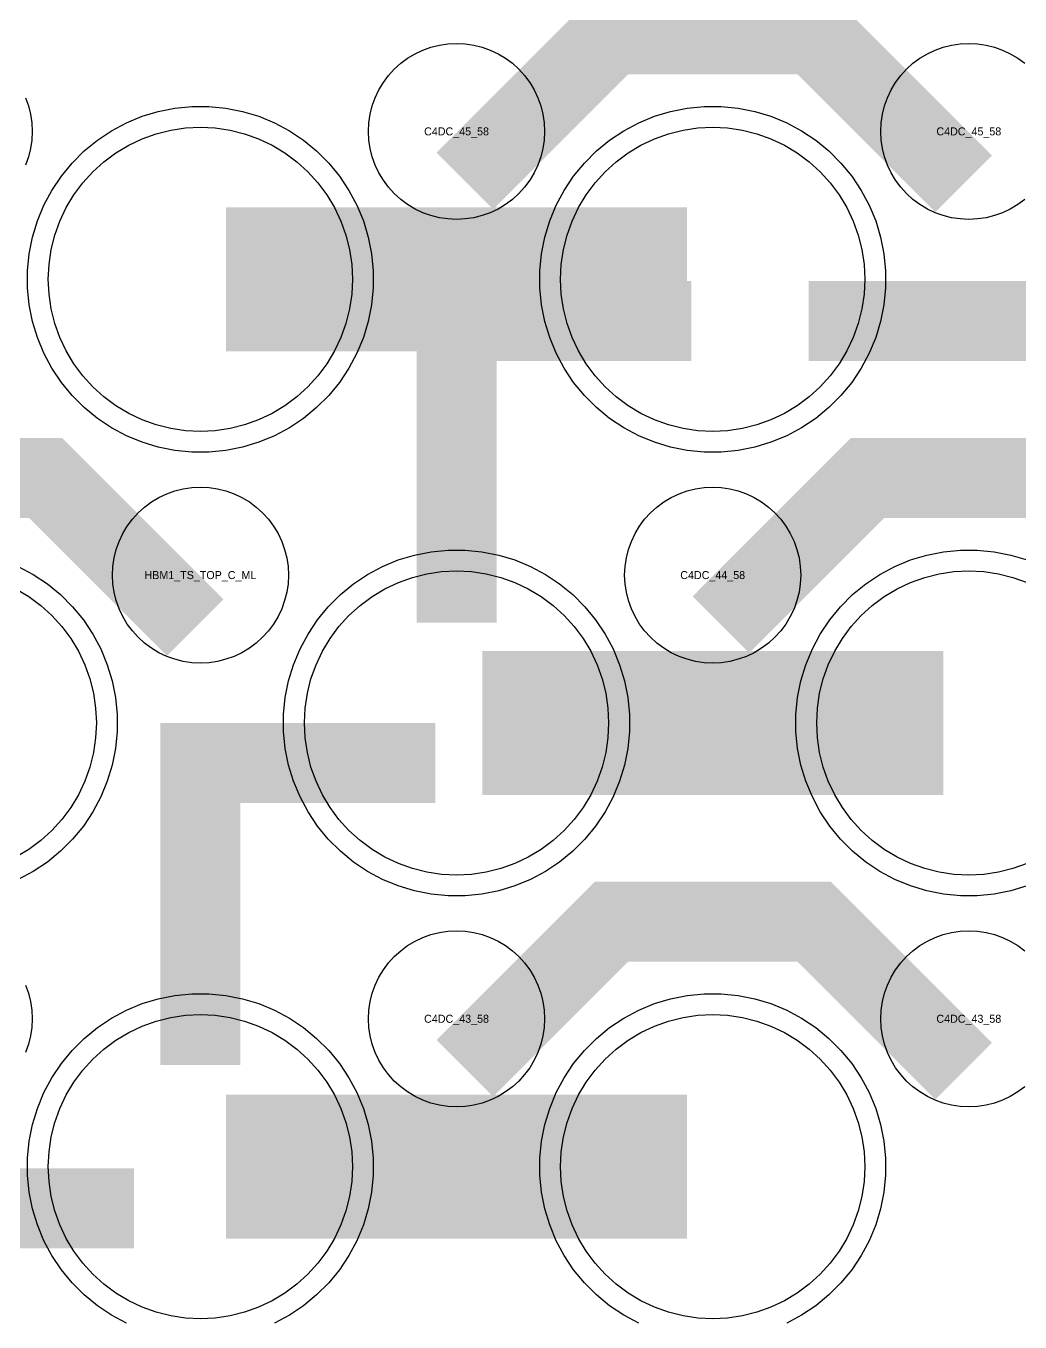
# Model space of a CAD drawing. Extents: x -11880 to 11880, y -14992 to 14992.
# Drawn here: x 6425.5 to 6736, y -8929.8 to -8525.1 of the extents above; entities that cross this region are included whole.
import ezdxf
from ezdxf.enums import TextEntityAlignment as Align

# ---------------------------------------------------------------- set-up
doc = ezdxf.new("R2010")
doc.units = 0
doc.header["$MEASUREMENT"] = 0
for name, color, linetype in [('GDS_775_DT_237', 138, 'CONTINUOUS'), ('RDL1_FS', 34, 'CONTINUOUS'), ('RDL_BS', 160, 'CONTINUOUS')]:
    doc.layers.add(name, color=color, linetype=linetype)

msp = doc.modelspace()

# ---------------------------------------------------------------- linework, layer by layer
at = {"layer": 'RDL1_FS', "color": 241, "true_color": 0xf7abae}
for points in [[(6480, -8651.689), (6475.343, -8651.46), (6470.732, -8650.776), (6466.209, -8649.644), (6461.819, -8648.072), (6457.605, -8646.08), (6453.605, -8643.682), (6449.86, -8640.904), (6446.406, -8637.774), (6443.276, -8634.32), (6440.498, -8630.575), (6438.1, -8626.575), (6436.108, -8622.361), (6434.536, -8617.971), (6433.404, -8613.448), (6432.72, -8608.837), (6432.491, -8604.18), (6432.72, -8599.523), (6433.404, -8594.912), (6434.536, -8590.389), (6436.108, -8585.999), (6438.1, -8581.785), (6440.498, -8577.785), (6443.276, -8574.04), (6446.406, -8570.586), (6449.86, -8567.456), (6453.605, -8564.678), (6457.605, -8562.28), (6461.819, -8560.288), (6466.209, -8558.716), (6470.732, -8557.584), (6475.343, -8556.9), (6480, -8556.671), (6484.657, -8556.9), (6489.268, -8557.584), (6493.791, -8558.716), (6498.181, -8560.288), (6502.395, -8562.28), (6506.395, -8564.678), (6510.14, -8567.456), (6513.594, -8570.586), (6516.724, -8574.04), (6519.502, -8577.785), (6521.9, -8581.785), (6523.892, -8585.999), (6525.464, -8590.389), (6526.596, -8594.912), (6527.28, -8599.523), (6527.509, -8604.18), (6527.28, -8608.837), (6526.596, -8613.448), (6525.464, -8617.971), (6523.892, -8622.361), (6521.9, -8626.575), (6519.502, -8630.575), (6516.724, -8634.32), (6513.594, -8637.774), (6510.14, -8640.904), (6506.395, -8643.682), (6502.395, -8646.08), (6498.181, -8648.072), (6493.791, -8649.644), (6489.268, -8650.776), (6484.657, -8651.46)], [(6640, -8651.689), (6635.343, -8651.46), (6630.732, -8650.776), (6626.209, -8649.644), (6621.819, -8648.072), (6617.605, -8646.08), (6613.605, -8643.682), (6609.86, -8640.904), (6606.406, -8637.774), (6603.276, -8634.32), (6600.498, -8630.575), (6598.1, -8626.575), (6596.108, -8622.361), (6594.536, -8617.971), (6593.404, -8613.448), (6592.72, -8608.837), (6592.491, -8604.18), (6592.72, -8599.523), (6593.404, -8594.912), (6594.536, -8590.389), (6596.108, -8585.999), (6598.1, -8581.785), (6600.498, -8577.785), (6603.276, -8574.04), (6606.406, -8570.586), (6609.86, -8567.456), (6613.605, -8564.678), (6617.605, -8562.28), (6621.819, -8560.288), (6626.209, -8558.716), (6630.732, -8557.584), (6635.343, -8556.9), (6640, -8556.671), (6644.657, -8556.9), (6649.268, -8557.584), (6653.791, -8558.716), (6658.181, -8560.288), (6662.395, -8562.28), (6666.395, -8564.678), (6670.14, -8567.456), (6673.594, -8570.586), (6676.724, -8574.04), (6679.502, -8577.785), (6681.9, -8581.785), (6683.892, -8585.999), (6685.464, -8590.389), (6686.596, -8594.912), (6687.28, -8599.523), (6687.509, -8604.18), (6687.28, -8608.837), (6686.596, -8613.448), (6685.464, -8617.971), (6683.892, -8622.361), (6681.9, -8626.575), (6679.502, -8630.575), (6676.724, -8634.32), (6673.594, -8637.774), (6670.14, -8640.904), (6666.395, -8643.682), (6662.395, -8646.08), (6658.181, -8648.072), (6653.791, -8649.644), (6649.268, -8650.776), (6644.657, -8651.46)], [(6560, -8790.254), (6555.343, -8790.025), (6550.732, -8789.341), (6546.209, -8788.209), (6541.819, -8786.637), (6537.605, -8784.645), (6533.605, -8782.247), (6529.86, -8779.469), (6526.406, -8776.339), (6523.276, -8772.885), (6520.498, -8769.14), (6518.1, -8765.14), (6516.108, -8760.926), (6514.536, -8756.536), (6513.404, -8752.013), (6512.72, -8747.402), (6512.491, -8742.745), (6512.72, -8738.088), (6513.404, -8733.477), (6514.536, -8728.954), (6516.108, -8724.564), (6518.1, -8720.35), (6520.498, -8716.35), (6523.276, -8712.605), (6526.406, -8709.151), (6529.86, -8706.021), (6533.605, -8703.243), (6537.605, -8700.845), (6541.819, -8698.853), (6546.209, -8697.281), (6550.732, -8696.149), (6555.343, -8695.465), (6560, -8695.236), (6564.657, -8695.465), (6569.268, -8696.149), (6573.791, -8697.281), (6578.181, -8698.853), (6582.395, -8700.845), (6586.395, -8703.243), (6590.14, -8706.021), (6593.594, -8709.151), (6596.724, -8712.605), (6599.502, -8716.35), (6601.9, -8720.35), (6603.892, -8724.564), (6605.464, -8728.954), (6606.596, -8733.477), (6607.28, -8738.088), (6607.509, -8742.745), (6607.28, -8747.402), (6606.596, -8752.013), (6605.464, -8756.536), (6603.892, -8760.926), (6601.9, -8765.14), (6599.502, -8769.14), (6596.724, -8772.885), (6593.594, -8776.339), (6590.14, -8779.469), (6586.395, -8782.247), (6582.395, -8784.645), (6578.181, -8786.637), (6573.791, -8788.209), (6569.268, -8789.341), (6564.657, -8790.025)], [(6480, -8928.819), (6475.343, -8928.59), (6470.732, -8927.906), (6466.209, -8926.774), (6461.819, -8925.202), (6457.605, -8923.21), (6453.605, -8920.812), (6449.86, -8918.034), (6446.406, -8914.904), (6443.276, -8911.45), (6440.498, -8907.705), (6438.1, -8903.705), (6436.108, -8899.491), (6434.536, -8895.101), (6433.404, -8890.578), (6432.72, -8885.967), (6432.491, -8881.31), (6432.72, -8876.653), (6433.404, -8872.042), (6434.536, -8867.519), (6436.108, -8863.129), (6438.1, -8858.915), (6440.498, -8854.915), (6443.276, -8851.17), (6446.406, -8847.716), (6449.86, -8844.586), (6453.605, -8841.808), (6457.605, -8839.41), (6461.819, -8837.418), (6466.209, -8835.846), (6470.732, -8834.714), (6475.343, -8834.03), (6480, -8833.801), (6484.657, -8834.03), (6489.268, -8834.714), (6493.791, -8835.846), (6498.181, -8837.418), (6502.395, -8839.41), (6506.395, -8841.808), (6510.14, -8844.586), (6513.594, -8847.716), (6516.724, -8851.17), (6519.502, -8854.915), (6521.9, -8858.915), (6523.892, -8863.129), (6525.464, -8867.519), (6526.596, -8872.042), (6527.28, -8876.653), (6527.509, -8881.31), (6527.28, -8885.967), (6526.596, -8890.578), (6525.464, -8895.101), (6523.892, -8899.491), (6521.9, -8903.705), (6519.502, -8907.705), (6516.724, -8911.45), (6513.594, -8914.904), (6510.14, -8918.034), (6506.395, -8920.812), (6502.395, -8923.21), (6498.181, -8925.202), (6493.791, -8926.774), (6489.268, -8927.906), (6484.657, -8928.59)], [(6640, -8928.819), (6635.343, -8928.59), (6630.732, -8927.906), (6626.209, -8926.774), (6621.819, -8925.202), (6617.605, -8923.21), (6613.605, -8920.812), (6609.86, -8918.034), (6606.406, -8914.904), (6603.276, -8911.45), (6600.498, -8907.705), (6598.1, -8903.705), (6596.108, -8899.491), (6594.536, -8895.101), (6593.404, -8890.578), (6592.72, -8885.967), (6592.491, -8881.31), (6592.72, -8876.653), (6593.404, -8872.042), (6594.536, -8867.519), (6596.108, -8863.129), (6598.1, -8858.915), (6600.498, -8854.915), (6603.276, -8851.17), (6606.406, -8847.716), (6609.86, -8844.586), (6613.605, -8841.808), (6617.605, -8839.41), (6621.819, -8837.418), (6626.209, -8835.846), (6630.732, -8834.714), (6635.343, -8834.03), (6640, -8833.801), (6644.657, -8834.03), (6649.268, -8834.714), (6653.791, -8835.846), (6658.181, -8837.418), (6662.395, -8839.41), (6666.395, -8841.808), (6670.14, -8844.586), (6673.594, -8847.716), (6676.724, -8851.17), (6679.502, -8854.915), (6681.9, -8858.915), (6683.892, -8863.129), (6685.464, -8867.519), (6686.596, -8872.042), (6687.28, -8876.653), (6687.509, -8881.31), (6687.28, -8885.967), (6686.596, -8890.578), (6685.464, -8895.101), (6683.892, -8899.491), (6681.9, -8903.705), (6679.502, -8907.705), (6676.724, -8911.45), (6673.594, -8914.904), (6670.14, -8918.034), (6666.395, -8920.812), (6662.395, -8923.21), (6658.181, -8925.202), (6653.791, -8926.774), (6649.268, -8927.906), (6644.657, -8928.59)]]:
    msp.add_lwpolyline(points, close=True, dxfattribs=at)
for points in [[(6488.002, -8604.18, 45, 45, 0), (6560.002, -8604.18, 45, 45, 0)], [(6560.002, -8604.18, 45, 45, 0), (6632.002, -8604.18, 45, 45, 0)], [(6568.002, -8742.745, 45, 45, 0), (6640.002, -8742.745, 45, 45, 0)], [(6640.002, -8742.745, 45, 45, 0), (6712.002, -8742.745, 45, 45, 0)], [(6488.002, -8881.31, 45, 45, 0), (6560.002, -8881.31, 45, 45, 0)], [(6560.002, -8881.31, 45, 45, 0), (6632.002, -8881.31, 45, 45, 0)]]:
    msp.add_lwpolyline(points, format="xyseb", dxfattribs=at)
msp.add_lwpolyline([(6738.181, -8786.637), (6733.791, -8788.209), (6729.268, -8789.341), (6724.657, -8790.025), (6720, -8790.254), (6715.343, -8790.025), (6710.732, -8789.341), (6706.209, -8788.209), (6701.819, -8786.637), (6697.605, -8784.645), (6693.605, -8782.247), (6689.86, -8779.469), (6686.406, -8776.339), (6683.276, -8772.885), (6680.498, -8769.14), (6678.1, -8765.14), (6676.108, -8760.926), (6674.536, -8756.536), (6673.404, -8752.013), (6672.72, -8747.402), (6672.491, -8742.745), (6672.72, -8738.088), (6673.404, -8733.477), (6674.536, -8728.954), (6676.108, -8724.564), (6678.1, -8720.35), (6680.498, -8716.35), (6683.276, -8712.605), (6686.406, -8709.151), (6689.86, -8706.021), (6693.605, -8703.243), (6697.605, -8700.845), (6701.819, -8698.853), (6706.209, -8697.281), (6710.732, -8696.149), (6715.343, -8695.465), (6720, -8695.236), (6724.657, -8695.465), (6729.268, -8696.149), (6733.791, -8697.281), (6738.181, -8698.853)], dxfattribs=at)
at = {"layer": 'RDL1_FS'}
msp.add_lwpolyline([(6422.395, -8700.845), (6426.395, -8703.243), (6430.14, -8706.021), (6433.594, -8709.151), (6436.724, -8712.605), (6439.502, -8716.35), (6441.9, -8720.35), (6443.892, -8724.564), (6445.464, -8728.954), (6446.596, -8733.477), (6447.28, -8738.088), (6447.509, -8742.745), (6447.28, -8747.402), (6446.596, -8752.013), (6445.464, -8756.536), (6443.892, -8760.926), (6441.9, -8765.14), (6439.502, -8769.14), (6436.724, -8772.885), (6433.594, -8776.339), (6430.14, -8779.469), (6426.395, -8782.247), (6422.395, -8784.645)], dxfattribs=at)
at = {"layer": 'RDL_BS'}
for points in [[(6562.562, -8573.494, 25, 25, 0), (6608.377, -8527.679, 25, 25, 0), (6641.93, -8527.679, 25, 25, 0)], [(6718.401, -8574.393, 25, 25, 0), (6671.687, -8527.679, 25, 25, 0), (6641.929, -8527.679, 25, 25, 0)], [(6478.401, -8712.958, 25, 25, 0), (6431.687, -8666.244, 25, 25, 0), (6401.929, -8666.244, 25, 25, 0)], [(6642.562, -8712.059, 25, 25, 0), (6688.377, -8666.244, 25, 25, 0), (6721.93, -8666.244, 25, 25, 0)], [(6798.401, -8712.958, 25, 25, 0), (6751.687, -8666.244, 25, 25, 0), (6721.929, -8666.244, 25, 25, 0)], [(6562.562, -8850.624, 25, 25, 0), (6608.377, -8804.809, 25, 25, 0), (6641.93, -8804.809, 25, 25, 0)], [(6718.401, -8851.523, 25, 25, 0), (6671.687, -8804.809, 25, 25, 0), (6641.929, -8804.809, 25, 25, 0)]]:
    msp.add_lwpolyline(points, format="xyseb", dxfattribs=at)
for points in [[(6560, -8585.486), (6557.307, -8585.354), (6554.635, -8584.958), (6552.016, -8584.301), (6549.481, -8583.394), (6547.044, -8582.242), (6544.72, -8580.849), (6542.557, -8579.246), (6540.558, -8577.434), (6538.746, -8575.435), (6537.143, -8573.272), (6535.75, -8570.948), (6534.598, -8568.511), (6533.691, -8565.976), (6533.034, -8563.357), (6532.638, -8560.685), (6532.506, -8557.992), (6532.638, -8555.299), (6533.034, -8552.627), (6533.691, -8550.008), (6534.598, -8547.473), (6535.75, -8545.036), (6537.143, -8542.712), (6538.746, -8540.549), (6540.558, -8538.55), (6542.557, -8536.738), (6544.72, -8535.135), (6547.044, -8533.742), (6549.481, -8532.59), (6552.016, -8531.683), (6554.635, -8531.026), (6557.307, -8530.63), (6560, -8530.498), (6562.693, -8530.63), (6565.365, -8531.026), (6567.984, -8531.683), (6570.519, -8532.59), (6572.956, -8533.742), (6575.28, -8535.135), (6577.443, -8536.738), (6579.442, -8538.55), (6581.254, -8540.549), (6582.857, -8542.712), (6584.25, -8545.036), (6585.402, -8547.473), (6586.309, -8550.008), (6586.966, -8552.627), (6587.362, -8555.299), (6587.494, -8557.992), (6587.362, -8560.685), (6586.966, -8563.357), (6586.309, -8565.976), (6585.402, -8568.511), (6584.25, -8570.948), (6582.857, -8573.272), (6581.254, -8575.435), (6579.442, -8577.434), (6577.443, -8579.246), (6575.28, -8580.849), (6572.956, -8582.242), (6570.519, -8583.394), (6567.984, -8584.301), (6565.365, -8584.958), (6562.693, -8585.354)], [(6480, -8724.051), (6477.307, -8723.919), (6474.635, -8723.523), (6472.016, -8722.866), (6469.481, -8721.959), (6467.044, -8720.807), (6464.72, -8719.414), (6462.557, -8717.811), (6460.558, -8715.999), (6458.746, -8714), (6457.143, -8711.837), (6455.75, -8709.513), (6454.598, -8707.076), (6453.691, -8704.541), (6453.034, -8701.922), (6452.638, -8699.25), (6452.506, -8696.557), (6452.638, -8693.864), (6453.034, -8691.192), (6453.691, -8688.573), (6454.598, -8686.038), (6455.75, -8683.601), (6457.143, -8681.277), (6458.746, -8679.114), (6460.558, -8677.115), (6462.557, -8675.303), (6464.72, -8673.7), (6467.044, -8672.307), (6469.481, -8671.155), (6472.016, -8670.248), (6474.635, -8669.591), (6477.307, -8669.195), (6480, -8669.063), (6482.693, -8669.195), (6485.365, -8669.591), (6487.984, -8670.248), (6490.519, -8671.155), (6492.956, -8672.307), (6495.28, -8673.7), (6497.443, -8675.303), (6499.442, -8677.115), (6501.254, -8679.114), (6502.857, -8681.277), (6504.25, -8683.601), (6505.402, -8686.038), (6506.309, -8688.573), (6506.966, -8691.192), (6507.362, -8693.864), (6507.494, -8696.557), (6507.362, -8699.25), (6506.966, -8701.922), (6506.309, -8704.541), (6505.402, -8707.076), (6504.25, -8709.513), (6502.857, -8711.837), (6501.254, -8714), (6499.442, -8715.999), (6497.443, -8717.811), (6495.28, -8719.414), (6492.956, -8720.807), (6490.519, -8721.959), (6487.984, -8722.866), (6485.365, -8723.523), (6482.693, -8723.919)], [(6640, -8724.051), (6637.307, -8723.919), (6634.635, -8723.523), (6632.016, -8722.866), (6629.481, -8721.959), (6627.044, -8720.807), (6624.72, -8719.414), (6622.557, -8717.811), (6620.558, -8715.999), (6618.746, -8714), (6617.143, -8711.837), (6615.75, -8709.513), (6614.598, -8707.076), (6613.691, -8704.541), (6613.034, -8701.922), (6612.638, -8699.25), (6612.506, -8696.557), (6612.638, -8693.864), (6613.034, -8691.192), (6613.691, -8688.573), (6614.598, -8686.038), (6615.75, -8683.601), (6617.143, -8681.277), (6618.746, -8679.114), (6620.558, -8677.115), (6622.557, -8675.303), (6624.72, -8673.7), (6627.044, -8672.307), (6629.481, -8671.155), (6632.016, -8670.248), (6634.635, -8669.591), (6637.307, -8669.195), (6640, -8669.063), (6642.693, -8669.195), (6645.365, -8669.591), (6647.984, -8670.248), (6650.519, -8671.155), (6652.956, -8672.307), (6655.28, -8673.7), (6657.443, -8675.303), (6659.442, -8677.115), (6661.254, -8679.114), (6662.857, -8681.277), (6664.25, -8683.601), (6665.402, -8686.038), (6666.309, -8688.573), (6666.966, -8691.192), (6667.362, -8693.864), (6667.494, -8696.557), (6667.362, -8699.25), (6666.966, -8701.922), (6666.309, -8704.541), (6665.402, -8707.076), (6664.25, -8709.513), (6662.857, -8711.837), (6661.254, -8714), (6659.442, -8715.999), (6657.443, -8717.811), (6655.28, -8719.414), (6652.956, -8720.807), (6650.519, -8721.959), (6647.984, -8722.866), (6645.365, -8723.523), (6642.693, -8723.919)], [(6560, -8862.616), (6557.307, -8862.484), (6554.635, -8862.088), (6552.016, -8861.431), (6549.481, -8860.524), (6547.044, -8859.372), (6544.72, -8857.979), (6542.557, -8856.376), (6540.558, -8854.564), (6538.746, -8852.565), (6537.143, -8850.402), (6535.75, -8848.078), (6534.598, -8845.641), (6533.691, -8843.106), (6533.034, -8840.487), (6532.638, -8837.815), (6532.506, -8835.122), (6532.638, -8832.429), (6533.034, -8829.757), (6533.691, -8827.138), (6534.598, -8824.603), (6535.75, -8822.166), (6537.143, -8819.842), (6538.746, -8817.679), (6540.558, -8815.68), (6542.557, -8813.868), (6544.72, -8812.265), (6547.044, -8810.872), (6549.481, -8809.72), (6552.016, -8808.813), (6554.635, -8808.156), (6557.307, -8807.76), (6560, -8807.628), (6562.693, -8807.76), (6565.365, -8808.156), (6567.984, -8808.813), (6570.519, -8809.72), (6572.956, -8810.872), (6575.28, -8812.265), (6577.443, -8813.868), (6579.442, -8815.68), (6581.254, -8817.679), (6582.857, -8819.842), (6584.25, -8822.166), (6585.402, -8824.603), (6586.309, -8827.138), (6586.966, -8829.757), (6587.362, -8832.429), (6587.494, -8835.122), (6587.362, -8837.815), (6586.966, -8840.487), (6586.309, -8843.106), (6585.402, -8845.641), (6584.25, -8848.078), (6582.857, -8850.402), (6581.254, -8852.565), (6579.442, -8854.564), (6577.443, -8856.376), (6575.28, -8857.979), (6572.956, -8859.372), (6570.519, -8860.524), (6567.984, -8861.431), (6565.365, -8862.088), (6562.693, -8862.484)]]:
    msp.add_lwpolyline(points, close=True, dxfattribs=at)
for points in [[(6737.443, -8579.246), (6735.28, -8580.849), (6732.956, -8582.242), (6730.519, -8583.394), (6727.984, -8584.301), (6725.365, -8584.958), (6722.693, -8585.354), (6720, -8585.486), (6717.307, -8585.354), (6714.635, -8584.958), (6712.016, -8584.301), (6709.481, -8583.394), (6707.044, -8582.242), (6704.72, -8580.849), (6702.557, -8579.246), (6700.558, -8577.434), (6698.746, -8575.435), (6697.143, -8573.272), (6695.75, -8570.948), (6694.598, -8568.511), (6693.691, -8565.976), (6693.034, -8563.357), (6692.638, -8560.685), (6692.506, -8557.992), (6692.638, -8555.299), (6693.034, -8552.627), (6693.691, -8550.008), (6694.598, -8547.473), (6695.75, -8545.036), (6697.143, -8542.712), (6698.746, -8540.549), (6700.558, -8538.55), (6702.557, -8536.738), (6704.72, -8535.135), (6707.044, -8533.742), (6709.481, -8532.59), (6712.016, -8531.683), (6714.635, -8531.026), (6717.307, -8530.63), (6720, -8530.498), (6722.693, -8530.63), (6725.365, -8531.026), (6727.984, -8531.683), (6730.519, -8532.59), (6732.956, -8533.742), (6735.28, -8535.135), (6737.443, -8536.738)], [(6425.402, -8547.473), (6426.309, -8550.008), (6426.966, -8552.627), (6427.362, -8555.299), (6427.494, -8557.992), (6427.362, -8560.685), (6426.966, -8563.357), (6426.309, -8565.976), (6425.402, -8568.511)], [(6423.115, -8693.87), (6427.777, -8696.362), (6432.191, -8699.309), (6436.292, -8702.671), (6440.074, -8706.453), (6443.436, -8710.554), (6446.383, -8714.968), (6448.875, -8719.63), (6450.906, -8724.54), (6452.437, -8729.58), (6453.483, -8734.807), (6454, -8740.101), (6454, -8745.389), (6453.483, -8750.683), (6452.437, -8755.91), (6450.906, -8760.95), (6448.875, -8765.86), (6446.383, -8770.522), (6443.436, -8774.936), (6440.074, -8779.037), (6436.292, -8782.819), (6432.191, -8786.181), (6427.777, -8789.128), (6423.115, -8791.62)], [(6737.443, -8856.376), (6735.28, -8857.979), (6732.956, -8859.372), (6730.519, -8860.524), (6727.984, -8861.431), (6725.365, -8862.088), (6722.693, -8862.484), (6720, -8862.616), (6717.307, -8862.484), (6714.635, -8862.088), (6712.016, -8861.431), (6709.481, -8860.524), (6707.044, -8859.372), (6704.72, -8857.979), (6702.557, -8856.376), (6700.558, -8854.564), (6698.746, -8852.565), (6697.143, -8850.402), (6695.75, -8848.078), (6694.598, -8845.641), (6693.691, -8843.106), (6693.034, -8840.487), (6692.638, -8837.815), (6692.506, -8835.122), (6692.638, -8832.429), (6693.034, -8829.757), (6693.691, -8827.138), (6694.598, -8824.603), (6695.75, -8822.166), (6697.143, -8819.842), (6698.746, -8817.679), (6700.558, -8815.68), (6702.557, -8813.868), (6704.72, -8812.265), (6707.044, -8810.872), (6709.481, -8809.72), (6712.016, -8808.813), (6714.635, -8808.156), (6717.307, -8807.76), (6720, -8807.628), (6722.693, -8807.76), (6725.365, -8808.156), (6727.984, -8808.813), (6730.519, -8809.72), (6732.956, -8810.872), (6735.28, -8812.265), (6737.443, -8813.868)], [(6425.402, -8824.603), (6426.309, -8827.138), (6426.966, -8829.757), (6427.362, -8832.429), (6427.494, -8835.122), (6427.362, -8837.815), (6426.966, -8840.487), (6426.309, -8843.106), (6425.402, -8845.641)]]:
    msp.add_lwpolyline(points, dxfattribs=at)
at = {"layer": 'RDL_BS', "color": 241, "true_color": 0xf7abae}
for points in [[(6477.356, -8658.18), (6472.062, -8657.663), (6466.835, -8656.617), (6461.795, -8655.086), (6456.885, -8653.055), (6452.223, -8650.563), (6447.809, -8647.616), (6443.708, -8644.254), (6439.926, -8640.472), (6436.564, -8636.371), (6433.617, -8631.957), (6431.125, -8627.295), (6429.094, -8622.385), (6427.563, -8617.345), (6426.517, -8612.118), (6426, -8606.824), (6426, -8601.536), (6426.517, -8596.242), (6427.563, -8591.015), (6429.094, -8585.975), (6431.125, -8581.065), (6433.617, -8576.403), (6436.564, -8571.989), (6439.926, -8567.888), (6443.708, -8564.106), (6447.809, -8560.744), (6452.223, -8557.797), (6456.885, -8555.305), (6461.795, -8553.274), (6466.835, -8551.743), (6472.062, -8550.697), (6477.356, -8550.18), (6482.644, -8550.18), (6487.938, -8550.697), (6493.165, -8551.743), (6498.205, -8553.274), (6503.115, -8555.305), (6507.777, -8557.797), (6512.191, -8560.744), (6516.292, -8564.106), (6520.074, -8567.888), (6523.436, -8571.989), (6526.383, -8576.403), (6528.875, -8581.065), (6530.906, -8585.975), (6532.437, -8591.015), (6533.483, -8596.242), (6534, -8601.536), (6534, -8606.824), (6533.483, -8612.118), (6532.437, -8617.345), (6530.906, -8622.385), (6528.875, -8627.295), (6526.383, -8631.957), (6523.436, -8636.371), (6520.074, -8640.472), (6516.292, -8644.254), (6512.191, -8647.616), (6507.777, -8650.563), (6503.115, -8653.055), (6498.205, -8655.086), (6493.165, -8656.617), (6487.938, -8657.663), (6482.644, -8658.18)], [(6637.356, -8658.18), (6632.062, -8657.663), (6626.835, -8656.617), (6621.795, -8655.086), (6616.885, -8653.055), (6612.223, -8650.563), (6607.809, -8647.616), (6603.708, -8644.254), (6599.926, -8640.472), (6596.564, -8636.371), (6593.617, -8631.957), (6591.125, -8627.295), (6589.094, -8622.385), (6587.563, -8617.345), (6586.517, -8612.118), (6586, -8606.824), (6586, -8601.536), (6586.517, -8596.242), (6587.563, -8591.015), (6589.094, -8585.975), (6591.125, -8581.065), (6593.617, -8576.403), (6596.564, -8571.989), (6599.926, -8567.888), (6603.708, -8564.106), (6607.809, -8560.744), (6612.223, -8557.797), (6616.885, -8555.305), (6621.795, -8553.274), (6626.835, -8551.743), (6632.062, -8550.697), (6637.356, -8550.18), (6642.644, -8550.18), (6647.938, -8550.697), (6653.165, -8551.743), (6658.205, -8553.274), (6663.115, -8555.305), (6667.777, -8557.797), (6672.191, -8560.744), (6676.292, -8564.106), (6680.074, -8567.888), (6683.436, -8571.989), (6686.383, -8576.403), (6688.875, -8581.065), (6690.906, -8585.975), (6692.437, -8591.015), (6693.483, -8596.242), (6694, -8601.536), (6694, -8606.824), (6693.483, -8612.118), (6692.437, -8617.345), (6690.906, -8622.385), (6688.875, -8627.295), (6686.383, -8631.957), (6683.436, -8636.371), (6680.074, -8640.472), (6676.292, -8644.254), (6672.191, -8647.616), (6667.777, -8650.563), (6663.115, -8653.055), (6658.205, -8655.086), (6653.165, -8656.617), (6647.938, -8657.663), (6642.644, -8658.18)], [(6557.356, -8796.745), (6552.062, -8796.228), (6546.835, -8795.182), (6541.795, -8793.651), (6536.885, -8791.62), (6532.223, -8789.128), (6527.809, -8786.181), (6523.708, -8782.819), (6519.926, -8779.037), (6516.564, -8774.936), (6513.617, -8770.522), (6511.125, -8765.86), (6509.094, -8760.95), (6507.563, -8755.91), (6506.517, -8750.683), (6506, -8745.389), (6506, -8740.101), (6506.517, -8734.807), (6507.563, -8729.58), (6509.094, -8724.54), (6511.125, -8719.63), (6513.617, -8714.968), (6516.564, -8710.554), (6519.926, -8706.453), (6523.708, -8702.671), (6527.809, -8699.309), (6532.223, -8696.362), (6536.885, -8693.87), (6541.795, -8691.839), (6546.835, -8690.308), (6552.062, -8689.262), (6557.356, -8688.745), (6562.644, -8688.745), (6567.938, -8689.262), (6573.165, -8690.308), (6578.205, -8691.839), (6583.115, -8693.87), (6587.777, -8696.362), (6592.191, -8699.309), (6596.292, -8702.671), (6600.074, -8706.453), (6603.436, -8710.554), (6606.383, -8714.968), (6608.875, -8719.63), (6610.906, -8724.54), (6612.437, -8729.58), (6613.483, -8734.807), (6614, -8740.101), (6614, -8745.389), (6613.483, -8750.683), (6612.437, -8755.91), (6610.906, -8760.95), (6608.875, -8765.86), (6606.383, -8770.522), (6603.436, -8774.936), (6600.074, -8779.037), (6596.292, -8782.819), (6592.191, -8786.181), (6587.777, -8789.128), (6583.115, -8791.62), (6578.205, -8793.651), (6573.165, -8795.182), (6567.938, -8796.228), (6562.644, -8796.745)]]:
    msp.add_lwpolyline(points, close=True, dxfattribs=at)
for points in [[(6560, -8711.47, 25, 25, 0), (6560, -8604.693, 25, 25, 0)], [(6547.5, -8617.193, 25, 25, 0), (6633.333, -8617.193, 25, 25, 0)], [(6587.056, -8617.193, 25, 25, 0), (6628.26, -8617.193, 25, 25, 0)], [(6670.016, -8617.193, 25, 25, 0), (6779.281, -8617.193, 25, 25, 0)], [(6560, -8635.162, 25, 25, 0), (6560, -8680.782, 25, 25, 0)], [(6480, -8849.522, 25, 25, 0), (6480, -8742.745, 25, 25, 0)], [(6467.5, -8755.245, 25, 25, 0), (6553.333, -8755.245, 25, 25, 0)], [(6507.056, -8755.245, 25, 25, 0), (6548.26, -8755.245, 25, 25, 0)], [(6480, -8773.214, 25, 25, 0), (6480, -8818.834, 25, 25, 0)], [(6350.016, -8894.323, 25, 25, 0), (6459.281, -8894.323, 25, 25, 0)]]:
    msp.add_lwpolyline(points, format="xyseb", dxfattribs=at)
for points in [[(6738.205, -8793.651), (6733.165, -8795.182), (6727.938, -8796.228), (6722.644, -8796.745), (6717.356, -8796.745), (6712.062, -8796.228), (6706.835, -8795.182), (6701.795, -8793.651), (6696.885, -8791.62), (6692.223, -8789.128), (6687.809, -8786.181), (6683.708, -8782.819), (6679.926, -8779.037), (6676.564, -8774.936), (6673.617, -8770.522), (6671.125, -8765.86), (6669.094, -8760.95), (6667.563, -8755.91), (6666.517, -8750.683), (6666, -8745.389), (6666, -8740.101), (6666.517, -8734.807), (6667.563, -8729.58), (6669.094, -8724.54), (6671.125, -8719.63), (6673.617, -8714.968), (6676.564, -8710.554), (6679.926, -8706.453), (6683.708, -8702.671), (6687.809, -8699.309), (6692.223, -8696.362), (6696.885, -8693.87), (6701.795, -8691.839), (6706.835, -8690.308), (6712.062, -8689.262), (6717.356, -8688.745), (6722.644, -8688.745), (6727.938, -8689.262), (6733.165, -8690.308), (6738.205, -8691.839)], [(6456.885, -8930.185), (6452.223, -8927.693), (6447.809, -8924.746), (6443.708, -8921.384), (6439.926, -8917.602), (6436.564, -8913.501), (6433.617, -8909.087), (6431.125, -8904.425), (6429.094, -8899.515), (6427.563, -8894.475), (6426.517, -8889.248), (6426, -8883.954), (6426, -8878.666), (6426.517, -8873.372), (6427.563, -8868.145), (6429.094, -8863.105), (6431.125, -8858.195), (6433.617, -8853.533), (6436.564, -8849.119), (6439.926, -8845.018), (6443.708, -8841.236), (6447.809, -8837.874), (6452.223, -8834.927), (6456.885, -8832.435), (6461.795, -8830.404), (6466.835, -8828.873), (6472.062, -8827.827), (6477.356, -8827.31), (6482.644, -8827.31), (6487.938, -8827.827), (6493.165, -8828.873), (6498.205, -8830.404), (6503.115, -8832.435), (6507.777, -8834.927), (6512.191, -8837.874), (6516.292, -8841.236), (6520.074, -8845.018), (6523.436, -8849.119), (6526.383, -8853.533), (6528.875, -8858.195), (6530.906, -8863.105), (6532.437, -8868.145), (6533.483, -8873.372), (6534, -8878.666), (6534, -8883.954), (6533.483, -8889.248), (6532.437, -8894.475), (6530.906, -8899.515), (6528.875, -8904.425), (6526.383, -8909.087), (6523.436, -8913.501), (6520.074, -8917.602), (6516.292, -8921.384), (6512.191, -8924.746), (6507.777, -8927.693), (6503.115, -8930.185)], [(6616.885, -8930.185), (6612.223, -8927.693), (6607.809, -8924.746), (6603.708, -8921.384), (6599.926, -8917.602), (6596.564, -8913.501), (6593.617, -8909.087), (6591.125, -8904.425), (6589.094, -8899.515), (6587.563, -8894.475), (6586.517, -8889.248), (6586, -8883.954), (6586, -8878.666), (6586.517, -8873.372), (6587.563, -8868.145), (6589.094, -8863.105), (6591.125, -8858.195), (6593.617, -8853.533), (6596.564, -8849.119), (6599.926, -8845.018), (6603.708, -8841.236), (6607.809, -8837.874), (6612.223, -8834.927), (6616.885, -8832.435), (6621.795, -8830.404), (6626.835, -8828.873), (6632.062, -8827.827), (6637.356, -8827.31), (6642.644, -8827.31), (6647.938, -8827.827), (6653.165, -8828.873), (6658.205, -8830.404), (6663.115, -8832.435), (6667.777, -8834.927), (6672.191, -8837.874), (6676.292, -8841.236), (6680.074, -8845.018), (6683.436, -8849.119), (6686.383, -8853.533), (6688.875, -8858.195), (6690.906, -8863.105), (6692.437, -8868.145), (6693.483, -8873.372), (6694, -8878.666), (6694, -8883.954), (6693.483, -8889.248), (6692.437, -8894.475), (6690.906, -8899.515), (6688.875, -8904.425), (6686.383, -8909.087), (6683.436, -8913.501), (6680.074, -8917.602), (6676.292, -8921.384), (6672.191, -8924.746), (6667.777, -8927.693), (6663.115, -8930.185)]]:
    msp.add_lwpolyline(points, dxfattribs=at)

# ---------------------------------------------------------------- texts
at = {"layer": 'GDS_775_DT_237'}
for s, p in [('C4DC_45_58', (6560, -8557.992)), ('C4DC_45_58', (6560, -8557.992)), ('C4DC_45_58', (6720, -8557.992)), ('C4DC_45_58', (6720, -8557.992)), ('HBM1_TS_TOP_C_ML', (6480, -8696.557)), ('HBM1_TS_TOP_C_ML', (6480, -8696.557)), ('C4DC_44_58', (6640, -8696.557)), ('C4DC_44_58', (6640, -8696.557)), ('C4DC_43_58', (6560, -8835.122)), ('C4DC_43_58', (6560, -8835.122)), ('C4DC_43_58', (6720, -8835.122)), ('C4DC_43_58', (6720, -8835.122))]:
    msp.add_text(s, height=2.5, dxfattribs=at).set_placement(p, align=Align.MIDDLE_CENTER)

doc.saveas('drawing.dxf')
